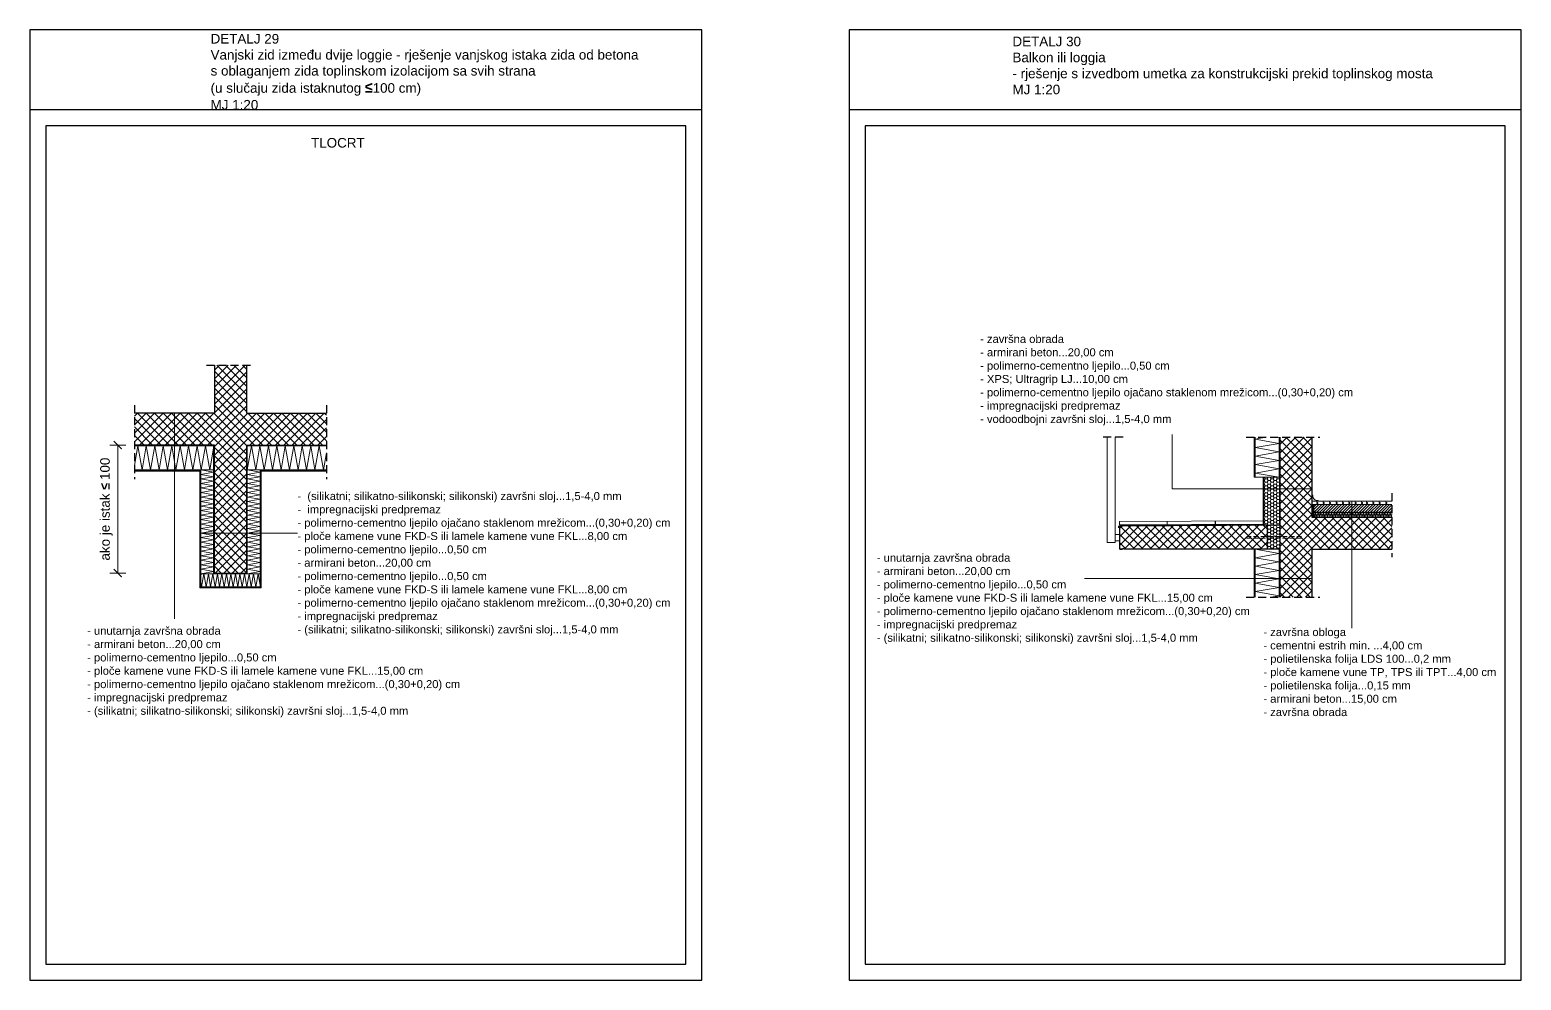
# Model space of a CAD drawing. Header units: inches. Extents: x 2845 to 78208, y 637 to 2211.
# Drawn here: x 7650.2 to 8116.2, y 637.2 to 934.2 of the extents above; entities that cross this region are included whole.
import ezdxf

# ---------------------------------------------------------------- set-up
doc = ezdxf.new("R2010")
doc.units = ezdxf.units.IN
doc.header["$MEASUREMENT"] = 0
doc.linetypes.add('DASHED', pattern=[0.75, 0.5, -0.25])
doc.layers.add('slojevi', color=150, linetype='Continuous')
doc.styles.add('100', font='arial.ttf', dxfattribs={"height": 17})
doc.styles.get("Standard").update_dxf_attribs({"font": 'arial.ttf'})
pattern_1 = [(45, (7642.513, 1085.049), (-1.325825, 1.325825), []), (135, (7642.513, 1085.049), (-1.325825, -1.325825), [])]

# ---------------------------------------------------------------- blocks, each defined once
blk = doc.blocks.new('_ArchTick')
at = {"color": 0, "linetype": 'ByBlock', "const_width": 0.15}
blk.add_lwpolyline([(-0.5, -0.5), (0.5, 0.5)], dxfattribs=at)

msp = doc.modelspace()

# ---------------------------------------------------------------- hatches: boundary and pattern name
at = {"lineweight": 0}
h = msp.add_hatch(dxfattribs=at)
h.set_pattern_fill('ANSI37', color=256, scale=15)
h.set_pattern_definition([(45, (7413.4512, 1108.7308), (-1.325825, 1.325825), []), (135, (7413.4512, 1108.7308), (-1.325825, -1.325825), [])])
h.paths.add_polyline_path([(7717.92, 814.4), (7717.92, 829.4), (7707.92, 829.4), (7707.92, 814.4), (7682.92, 814.4), (7682.92, 804.4), (7707.92, 804.4), (7707.92, 764.4), (7717.92, 764.4), (7717.92, 804.4), (7742.92, 804.4), (7742.92, 814.4)])
h = msp.add_hatch(dxfattribs=at)
h.set_pattern_fill('ANSI37', color=256, scale=15)
h.set_pattern_definition(pattern_1)
h.paths.add_polyline_path([(8050.87, 771.84), (8075.87, 771.84), (8075.87, 781.84), (8050.87, 781.84), (8050.87, 806.84), (8040.87, 806.84), (8040.87, 756.84), (8050.87, 756.84)])
at = {"lineweight": 15}
h = msp.add_hatch(dxfattribs=at)
h.set_pattern_fill('HONEY', color=30, scale=5)
h.set_pattern_definition([(0, (7642.51306, 1085.04895), (0.9375, 0.5412659), [0.625, -1.25]), (120, (7642.51306, 1085.04895), (-0.9375, 0.5412659), [0.625, -1.25]), (60, (7642.51306, 1085.04895), (2e-16, 1.08253175), [-1.25, 0.625])])
h.paths.add_polyline_path([(8040.72, 794.34), (8035.72, 794.34), (8035.72, 779.46), (8040.72, 779.49)])
h.paths.add_polyline_path([(8040.87, 779.34), (8036.87, 779.32), (8036.87, 775.83), (8040.87, 775.83)])
h.paths.add_polyline_path([(8040.87, 775.83), (8036.87, 775.83), (8036.87, 775.33), (8040.87, 775.33)])
h.paths.add_polyline_path([(8040.87, 775.33), (8036.87, 775.33), (8036.87, 771.84), (8040.87, 771.84)])
h = msp.add_hatch(color=256)
h.dxf.hatch_style = 1
h.paths.add_polyline_path([(8040.87, 794.34), (8040.72, 794.34), (8040.72, 791.84), (8040.87, 791.84)])
h = msp.add_hatch(color=256)
h.dxf.hatch_style = 1
h.paths.add_polyline_path([(8040.87, 789.34), (8040.72, 789.34), (8040.72, 786.84), (8040.87, 786.84)])
h.paths.add_polyline_path([(8040.87, 784.34), (8040.72, 784.34), (8040.72, 781.84), (8040.87, 781.84)])
at = {"lineweight": 0}
h = msp.add_hatch(dxfattribs=at)
h.set_pattern_fill('ANSI31', color=256, scale=5)
h.set_pattern_definition([(45, (7857.29344, 750.9602), (-0.4419417, 0.4419417), [])])
h.paths.add_polyline_path([(8075.87, 783.34), (8075.87, 785.84), (8051.47, 785.84), (8051.47, 783.34)])
h = msp.add_hatch(dxfattribs=at)
h.set_pattern_fill('ANSI31', color=256, scale=1.5, angle=45)
h.set_pattern_definition([(90, (7642.51306, 1085.04895), (-0.1875, 3e-17), [])])
h.paths.add_polyline_path([(7990.87, 779.39), (7990.87, 779.24), (8035.72, 779.46), (8035.72, 779.61)])
h = msp.add_hatch(dxfattribs=at)
h.set_pattern_fill('ANSI37', color=256, scale=15)
h.set_pattern_definition(pattern_1)
h.paths.add_polyline_path([(8036.87, 771.84), (8036.87, 779.32), (7990.87, 779.09), (7990.87, 771.84), (7991.62, 771.84, -1), (7992.12, 771.84)])
h = msp.add_hatch(color=256)
h.dxf.hatch_style = 1
h.paths.add_polyline_path([(7991.73, 779.24), (7991.73, 779.09), (7994.23, 779.11), (7994.23, 779.26)])
h = msp.add_hatch(color=256)
h.dxf.hatch_style = 1
h.paths.add_polyline_path([(8006.73, 779.32), (8006.73, 779.17), (8009.23, 779.18), (8009.23, 779.33)])
h.paths.add_polyline_path([(8001.73, 779.29), (8001.73, 779.14), (8004.23, 779.16), (8004.23, 779.31)])
h.paths.add_polyline_path([(7996.73, 779.27), (7996.73, 779.12), (7999.23, 779.13), (7999.23, 779.28)])
h = msp.add_hatch(color=256)
h.dxf.hatch_style = 1
h.paths.add_polyline_path([(8021.73, 779.39), (8021.73, 779.24), (8024.23, 779.26), (8024.23, 779.41)])
h.paths.add_polyline_path([(8019.23, 779.23), (8019.23, 779.38), (8016.73, 779.37), (8016.73, 779.22)])
h.paths.add_polyline_path([(8014.23, 779.21), (8014.23, 779.36), (8011.73, 779.34), (8011.73, 779.19)])
h = msp.add_hatch(color=256)
h.dxf.hatch_style = 1
h.paths.add_polyline_path([(8039.23, 779.33), (8039.23, 779.48), (8036.73, 779.47), (8036.73, 779.32)])
h.paths.add_polyline_path([(8034.23, 779.31), (8034.23, 779.46), (8031.73, 779.44), (8031.73, 779.29)])
h.paths.add_polyline_path([(8026.73, 779.42), (8026.73, 779.27), (8029.23, 779.28), (8029.23, 779.43)])

# ---------------------------------------------------------------- linework, layer by layer
for p, q in [((7650.24, 934.18), (7650.24, 637.18)), ((7860.24, 934.18), (7650.24, 934.18)), ((7860.24, 637.18), (7860.24, 934.18)), ((7906.23, 934.18), (7906.23, 637.18)), ((8116.23, 934.18), (7906.23, 934.18)), ((8116.23, 637.18), (8116.23, 934.18)), ((7860.24, 909.18), (7650.24, 909.18)), ((8116.23, 909.18), (7906.23, 909.18)), ((7655.24, 904.18), (7655.24, 642.18)), ((7855.24, 904.18), (7655.24, 904.18)), ((7855.24, 642.18), (7855.24, 904.18)), ((7911.23, 904.18), (7911.23, 642.18)), ((8111.23, 904.18), (7911.23, 904.18)), ((8111.23, 642.18), (8111.23, 904.18)), ((8040.87, 779.34), (8040.87, 794.34)), ((8040.72, 791.84), (8040.87, 791.84)), ((8040.72, 789.34), (8040.87, 789.34)), ((8040.72, 786.84), (8040.87, 786.84)), ((8040.72, 784.34), (8040.87, 784.34)), ((8051.47, 782.84), (8051.47, 785.84)), ((8051.47, 783.34), (8051.47, 781.84)), ((7991.73, 779.09), (7991.73, 779.24)), ((7994.23, 779.11), (7994.23, 779.26)), ((7996.73, 779.12), (7996.73, 779.27)), ((7999.23, 779.13), (7999.23, 779.28)), ((8001.73, 779.14), (8001.73, 779.29)), ((8004.23, 779.16), (8004.23, 779.31)), ((8006.73, 779.17), (8006.73, 779.32)), ((8009.23, 779.18), (8009.23, 779.33)), ((8011.73, 779.19), (8011.73, 779.34)), ((8014.23, 779.21), (8014.23, 779.36)), ((8016.73, 779.22), (8016.73, 779.37)), ((8019.23, 779.23), (8019.23, 779.38)), ((8021.73, 779.24), (8021.73, 779.39)), ((8024.23, 779.26), (8024.23, 779.41)), ((8026.73, 779.27), (8026.73, 779.42)), ((8029.23, 779.28), (8029.23, 779.43)), ((8031.73, 779.29), (8031.73, 779.44)), ((8034.23, 779.31), (8034.23, 779.46)), ((8036.73, 779.32), (8036.73, 779.47)), ((8039.23, 779.33), (8039.23, 779.48)), ((8040.72, 781.84), (8040.87, 781.84)), ((7991.62, 771.84), (7990.87, 771.84)), ((7707.92, 764.4), (7717.92, 764.4)), ((7655.24, 642.18), (7855.24, 642.18)), ((7911.23, 642.18), (8111.23, 642.18)), ((7650.24, 637.18), (7860.24, 637.18)), ((7906.23, 637.18), (8116.23, 637.18))]:
    msp.add_line(p, q)
at = {"linetype": 'DASHED', "ltscale": 5}
for p, q in [((7705.42, 829.4), (7720.42, 829.4)), ((7682.92, 816.9), (7682.92, 793.8)), ((7742.92, 816.9), (7742.92, 793.8)), ((7991.87, 806.84), (7984.37, 806.84)), ((8030.27, 806.84), (8053.37, 806.84)), ((8075.87, 789.34), (8075.87, 769.34)), ((8030.27, 756.84), (8053.37, 756.84))]:
    msp.add_line(p, q, dxfattribs=at)
at = {"lineweight": 30}
for p, q in [((7707.92, 829.4), (7707.92, 814.4)), ((7717.92, 829.4), (7717.92, 814.4)), ((7707.92, 814.4), (7682.92, 814.4)), ((7717.92, 814.4), (7742.92, 814.4)), ((8040.87, 806.84), (8040.87, 756.84)), ((8050.87, 806.84), (8050.87, 781.84)), ((7707.92, 804.4), (7682.92, 804.4)), ((7707.92, 764.4), (7707.92, 804.4)), ((7717.92, 804.4), (7742.92, 804.4)), ((7717.92, 804.4), (7717.92, 764.4)), ((8040.87, 779.34), (7990.87, 779.09)), ((7990.87, 771.84), (7990.87, 779.09)), ((8050.87, 781.84), (8075.87, 781.84)), ((7990.87, 771.84), (7991.62, 771.84)), ((8040.87, 771.84), (7992.12, 771.84)), ((8050.87, 771.84), (8075.87, 771.84)), ((8050.87, 771.84), (8050.87, 756.84))]:
    msp.add_line(p, q, dxfattribs=at)
at = {"lineweight": 0}
for p, q in [((7695.42, 814.4), (7695.42, 750.11)), ((7986.87, 773.97), (7986.87, 806.84)), ((7989.37, 773.97), (7989.37, 806.84)), ((8007.22, 790.7), (8007.22, 807.69)), ((8032.77, 794.34), (8032.77, 806.84)), ((8032.87, 794.34), (8032.87, 806.84)), ((7680.21, 804.4), (7675.21, 804.4)), ((7677.71, 804.4), (7677.71, 764.4)), ((7703.42, 796.4), (7682.92, 796.4)), ((7703.32, 796.3), (7682.92, 796.3)), ((7703.32, 759.8), (7703.32, 796.3)), ((7703.42, 759.9), (7703.42, 796.4)), ((7722.42, 796.4), (7742.92, 796.4)), ((7722.42, 796.4), (7722.42, 759.9)), ((7722.52, 796.3), (7742.92, 796.3)), ((7722.52, 796.3), (7722.52, 759.8)), ((8040.87, 794.34), (8032.77, 794.34)), ((8035.62, 794.34), (8035.62, 779.71)), ((8035.72, 794.34), (8035.72, 779.46)), ((8040.72, 794.34), (8040.72, 779.49)), ((8050.87, 790.7), (8007.22, 790.7)), ((8050.87, 786.84), (8066.39, 786.84)), ((8075.87, 785.84), (8050.87, 785.84)), ((8050.87, 785.84), (8075.87, 785.84)), ((8075.87, 783.34), (8051.47, 783.34)), ((8075.87, 785.84), (8051.87, 785.84)), ((8052.39, 786.84), (8052.39, 786.49)), ((8052.39, 786.49), (8052.69, 786.49)), ((8052.39, 786.14), (8052.39, 785.84)), ((8052.39, 786.14), (8052.69, 786.14)), ((8052.64, 786.14), (8052.64, 786.49)), ((8052.69, 786.14), (8052.69, 786.49)), ((8054.39, 786.84), (8054.39, 786.49)), ((8054.39, 786.49), (8054.69, 786.49)), ((8054.39, 786.14), (8054.69, 786.14)), ((8054.39, 786.14), (8054.39, 785.84)), ((8054.64, 786.14), (8054.64, 786.49)), ((8054.69, 786.14), (8054.69, 786.49)), ((8056.39, 786.84), (8056.39, 786.49)), ((8056.39, 786.49), (8056.69, 786.49)), ((8056.39, 786.14), (8056.69, 786.14)), ((8056.39, 786.14), (8056.39, 785.84)), ((8056.64, 786.14), (8056.64, 786.49)), ((8056.69, 786.14), (8056.69, 786.49)), ((8058.39, 786.84), (8058.39, 786.49)), ((8058.39, 786.49), (8058.69, 786.49)), ((8058.39, 786.14), (8058.39, 785.84)), ((8058.39, 786.14), (8058.69, 786.14)), ((8058.64, 786.14), (8058.64, 786.49)), ((8058.69, 786.14), (8058.69, 786.49)), ((8060.39, 786.84), (8060.39, 786.49)), ((8060.39, 786.49), (8060.69, 786.49)), ((8060.39, 786.14), (8060.69, 786.14)), ((8060.39, 786.14), (8060.39, 785.84)), ((8060.64, 786.14), (8060.64, 786.49)), ((8060.69, 786.14), (8060.69, 786.49)), ((8062.39, 786.84), (8062.39, 786.49)), ((8062.39, 786.49), (8062.69, 786.49)), ((8062.39, 786.14), (8062.39, 785.84)), ((8062.39, 786.14), (8062.69, 786.14)), ((8062.64, 786.14), (8062.64, 786.49)), ((8062.69, 786.14), (8062.69, 786.49)), ((8063.37, 786.84), (8063.37, 747.18)), ((8064.39, 786.84), (8064.39, 786.49)), ((8064.39, 786.49), (8064.69, 786.49)), ((8064.39, 786.14), (8064.39, 785.84)), ((8064.39, 786.14), (8064.69, 786.14)), ((8064.64, 786.14), (8064.64, 786.49)), ((8064.69, 786.14), (8064.69, 786.49)), ((8066.39, 786.84), (8066.39, 786.49)), ((8066.39, 786.84), (8075.87, 786.84)), ((8066.39, 786.49), (8066.69, 786.49)), ((8066.39, 786.14), (8066.69, 786.14)), ((8066.39, 786.14), (8066.39, 785.84)), ((8066.64, 786.14), (8066.64, 786.49)), ((8066.69, 786.14), (8066.69, 786.49)), ((8067.91, 786.84), (8067.91, 786.49)), ((8067.91, 786.49), (8068.21, 786.49)), ((8067.91, 786.14), (8067.91, 785.84)), ((8067.91, 786.14), (8068.21, 786.14)), ((8068.16, 786.14), (8068.16, 786.49)), ((8068.21, 786.14), (8068.21, 786.49)), ((8069.91, 786.84), (8069.91, 786.49)), ((8069.91, 786.49), (8070.21, 786.49)), ((8069.91, 786.14), (8070.21, 786.14)), ((8069.91, 786.14), (8069.91, 785.84)), ((8070.16, 786.14), (8070.16, 786.49)), ((8070.21, 786.14), (8070.21, 786.49)), ((8071.91, 786.84), (8071.91, 786.49)), ((8071.91, 786.49), (8072.21, 786.49)), ((8071.91, 786.14), (8072.21, 786.14)), ((8071.91, 786.14), (8071.91, 785.84)), ((8072.16, 786.14), (8072.16, 786.49)), ((8072.21, 786.14), (8072.21, 786.49)), ((8073.91, 786.84), (8073.91, 786.49)), ((8073.91, 786.49), (8074.21, 786.49)), ((8073.91, 786.14), (8073.91, 785.84)), ((8073.91, 786.14), (8074.21, 786.14)), ((8074.16, 786.14), (8074.16, 786.49)), ((8074.21, 786.14), (8074.21, 786.49)), ((7990.37, 779.09), (7990.37, 778.59)), ((7990.87, 779.09), (7990.37, 779.09)), ((7990.37, 778.59), (7990.42, 778.67)), ((8035.62, 780.71), (7990.72, 780.49)), ((7990.72, 779.49), (7990.72, 780.49)), ((8035.72, 779.71), (7990.72, 779.49)), ((8035.72, 779.61), (7990.87, 779.39)), ((8040.72, 779.49), (7990.87, 779.24)), ((7990.87, 779.49), (7990.87, 779.39)), ((7990.87, 779.39), (7990.87, 779.24)), ((7990.87, 779.09), (7990.87, 779.24)), ((8005.57, 780.56), (8005.57, 779.56)), ((8005.67, 780.56), (8005.67, 779.56)), ((8020.57, 780.64), (8020.57, 779.64)), ((8020.67, 780.64), (8020.67, 779.64)), ((8036.87, 771.84), (8036.87, 779.32)), ((7703.32, 776.9), (7733.86, 776.9)), ((7986.87, 773.97), (7989.37, 773.97)), ((7990.87, 776.47), (7989.37, 776.47)), ((7990.87, 774.47), (7989.37, 774.47)), ((8032.77, 771.84), (8032.77, 756.84)), ((8032.87, 771.84), (8032.87, 756.84)), ((7680.21, 764.4), (7675.21, 764.4)), ((7722.52, 759.8), (7703.32, 759.8)), ((7722.42, 759.9), (7703.42, 759.9)), ((8050.87, 762.69), (7979.76, 762.69))]:
    msp.add_line(p, q, dxfattribs=at)
at = {"color": 94, "lineweight": 15}
for p, q in [((8033.12, 794.34), (8033.12, 806.84)), ((8033.12, 806.24), (8036.51, 806.84)), ((8040.62, 804.92), (8033.12, 806.24)), ((8040.62, 806.84), (8040.62, 794.34)), ((7707.67, 804.15), (7682.92, 804.15)), ((7682.92, 798.06), (7683.99, 804.15)), ((7683.99, 804.15), (7685.32, 796.65)), ((7685.32, 796.65), (7686.64, 804.15)), ((7686.64, 804.15), (7687.96, 796.65)), ((7687.96, 796.65), (7689.28, 804.15)), ((7689.28, 804.15), (7690.61, 796.65)), ((7690.61, 796.65), (7691.93, 804.15)), ((7691.93, 804.15), (7693.25, 796.65)), ((7693.25, 796.65), (7694.57, 804.15)), ((7694.57, 804.15), (7695.9, 796.65)), ((7695.9, 796.65), (7697.22, 804.15)), ((7697.22, 804.15), (7698.54, 796.65)), ((7698.54, 796.65), (7699.86, 804.15)), ((7699.86, 804.15), (7701.19, 796.65)), ((7701.19, 796.65), (7702.51, 804.15)), ((7702.51, 804.15), (7703.83, 796.65)), ((7703.83, 796.65), (7705.15, 804.15)), ((7705.15, 804.15), (7706.48, 796.65)), ((7706.48, 796.65), (7707.67, 803.43)), ((7707.67, 764.15), (7707.67, 804.15)), ((7718.17, 804.15), (7742.92, 804.15)), ((7718.17, 804.15), (7718.17, 764.15)), ((7718.17, 796.65), (7719.49, 804.15)), ((7719.49, 804.15), (7720.82, 796.65)), ((7720.82, 796.65), (7722.14, 804.15)), ((7722.14, 804.15), (7723.46, 796.65)), ((7723.46, 796.65), (7724.78, 804.15)), ((7724.78, 804.15), (7726.11, 796.65)), ((7726.11, 796.65), (7727.43, 804.15)), ((7727.43, 804.15), (7728.75, 796.65)), ((7728.75, 796.65), (7730.07, 804.15)), ((7730.07, 804.15), (7731.4, 796.65)), ((7731.4, 796.65), (7732.72, 804.15)), ((7732.72, 804.15), (7734.04, 796.65)), ((7734.04, 796.65), (7735.36, 804.15)), ((7735.36, 804.15), (7736.69, 796.65)), ((7736.69, 796.65), (7738.01, 804.15)), ((7738.01, 804.15), (7739.33, 796.65)), ((7739.33, 796.65), (7740.65, 804.15)), ((7740.65, 804.15), (7741.98, 796.65)), ((7741.98, 796.65), (7742.92, 802.01)), ((8033.12, 803.6), (8040.62, 804.92)), ((8040.62, 802.28), (8033.12, 803.6)), ((8033.12, 800.95), (8040.62, 802.28)), ((8040.62, 799.63), (8033.12, 800.95)), ((8033.12, 798.31), (8040.62, 799.63)), ((8040.62, 796.99), (8033.12, 798.31)), ((8033.12, 795.66), (8040.62, 796.99)), ((7707.67, 796.65), (7682.92, 796.65)), ((7703.67, 760.15), (7703.67, 796.65)), ((7703.67, 796.65), (7707.67, 795.94)), ((7707.67, 795.94), (7703.67, 795.23)), ((7703.67, 795.23), (7707.67, 794.53)), ((7707.67, 794.53), (7703.67, 793.82)), ((7703.67, 793.82), (7707.67, 793.12)), ((7707.67, 793.12), (7703.67, 792.41)), ((7703.67, 792.41), (7707.67, 791.71)), ((7718.17, 796.65), (7742.92, 796.65)), ((7718.17, 796.65), (7722.17, 795.94)), ((7722.17, 795.94), (7718.17, 795.23)), ((7718.17, 795.23), (7722.17, 794.53)), ((7722.17, 794.53), (7718.17, 793.82)), ((7718.17, 793.82), (7722.17, 793.12)), ((7722.17, 793.12), (7718.17, 792.41)), ((7718.17, 792.41), (7722.17, 791.71)), ((7722.17, 796.65), (7722.17, 760.15)), ((8040.62, 794.34), (8033.12, 795.66)), ((7707.67, 791.71), (7703.67, 791)), ((7703.67, 791), (7707.67, 790.3)), ((7707.67, 790.3), (7703.67, 789.59)), ((7703.67, 789.59), (7707.67, 788.89)), ((7707.67, 788.89), (7703.67, 788.18)), ((7703.67, 788.18), (7707.67, 787.48)), ((7722.17, 791.71), (7718.17, 791)), ((7718.17, 791), (7722.17, 790.3)), ((7722.17, 790.3), (7718.17, 789.59)), ((7718.17, 789.59), (7722.17, 788.89)), ((7722.17, 788.89), (7718.17, 788.18)), ((7718.17, 788.18), (7722.17, 787.48)), ((7707.67, 787.48), (7703.67, 786.77)), ((7703.67, 786.77), (7707.67, 786.07)), ((7707.67, 786.07), (7703.67, 785.36)), ((7703.67, 785.36), (7707.67, 784.65)), ((7707.67, 784.65), (7703.67, 783.95)), ((7703.67, 783.95), (7707.67, 783.24)), ((7707.67, 783.24), (7703.67, 782.54)), ((7722.17, 787.48), (7718.17, 786.77)), ((7718.17, 786.77), (7722.17, 786.07)), ((7722.17, 786.07), (7718.17, 785.36)), ((7718.17, 785.36), (7722.17, 784.65)), ((7722.17, 784.65), (7718.17, 783.95)), ((7718.17, 783.95), (7722.17, 783.24)), ((7722.17, 783.24), (7718.17, 782.54)), ((8050.98, 785.69), (8051.37, 785.77)), ((8051.37, 785.61), (8050.98, 785.69)), ((8050.98, 785.53), (8051.37, 785.6)), ((8051.37, 785.44), (8050.98, 785.52)), ((8050.98, 785.36), (8051.37, 785.44)), ((8051.37, 785.28), (8050.98, 785.35)), ((8050.98, 785.19), (8051.37, 785.27)), ((8051.37, 785.11), (8050.98, 785.19)), ((8050.98, 785.03), (8051.37, 785.1)), ((8050.98, 785.03), (8051.37, 785.1)), ((8050.98, 785.03), (8051.37, 785.1)), ((8051.37, 784.94), (8050.98, 785.02)), ((8050.98, 784.86), (8051.37, 784.94)), ((8051.37, 784.78), (8050.98, 784.85)), ((8050.98, 784.69), (8051.37, 784.77)), ((8051.37, 784.61), (8050.98, 784.69)), ((8050.98, 784.53), (8051.37, 784.6)), ((8051.37, 784.44), (8050.98, 784.52)), ((8050.98, 784.36), (8051.37, 784.44)), ((8051.37, 784.28), (8050.98, 784.35)), ((8050.98, 784.19), (8051.37, 784.27)), ((8051.37, 784.11), (8050.98, 784.19)), ((8050.98, 784.03), (8051.37, 784.1)), ((8051.37, 783.94), (8050.98, 784.02)), ((8050.98, 783.86), (8051.37, 783.94)), ((8051.37, 783.78), (8050.98, 783.85)), ((8050.98, 783.69), (8051.37, 783.77)), ((8051.37, 783.61), (8050.98, 783.69)), ((8050.98, 783.53), (8051.37, 783.6)), ((8051.37, 783.44), (8050.98, 783.52)), ((8050.98, 783.36), (8051.37, 783.44)), ((8050.98, 783.36), (8051.37, 783.44)), ((8051.37, 783.28), (8050.98, 783.35)), ((8050.98, 783.19), (8051.37, 783.27)), ((8051.37, 783.11), (8050.98, 783.19)), ((8050.98, 783.03), (8051.37, 783.1)), ((8051.37, 782.94), (8050.98, 783.02)), ((8050.98, 782.86), (8051.37, 782.94)), ((8051.37, 785.78), (8051.05, 785.84)), ((8051.48, 783.03), (8051.71, 782.16)), ((8051.96, 783.03), (8051.73, 782.16)), ((8052.21, 782.16), (8051.98, 783.03)), ((8052.46, 783.03), (8052.23, 782.16)), ((8052.71, 782.16), (8052.48, 783.03)), ((8052.96, 783.03), (8052.73, 782.16)), ((8053.21, 782.16), (8052.98, 783.03)), ((8053.46, 783.03), (8053.23, 782.16)), ((8053.71, 782.16), (8053.48, 783.03)), ((8053.96, 783.03), (8053.73, 782.16)), ((8054.21, 782.16), (8053.98, 783.03)), ((8054.46, 783.03), (8054.23, 782.16)), ((8054.71, 782.16), (8054.48, 783.03)), ((8054.96, 783.03), (8054.73, 782.16)), ((8055.21, 782.16), (8054.98, 783.03)), ((8055.46, 783.03), (8055.23, 782.16)), ((8055.71, 782.16), (8055.48, 783.03)), ((8055.96, 783.03), (8055.73, 782.16)), ((8056.21, 782.16), (8055.98, 783.03)), ((8056.46, 783.03), (8056.23, 782.16)), ((8056.71, 782.16), (8056.48, 783.03)), ((8056.96, 783.03), (8056.73, 782.16)), ((8057.21, 782.16), (8056.98, 783.03)), ((8057.46, 783.03), (8057.23, 782.16)), ((8057.71, 782.16), (8057.48, 783.03)), ((8057.96, 783.03), (8057.73, 782.16)), ((8058.21, 782.16), (8057.98, 783.03)), ((8058.46, 783.03), (8058.23, 782.16)), ((8058.71, 782.16), (8058.48, 783.03)), ((8058.96, 783.03), (8058.73, 782.16)), ((8059.21, 782.16), (8058.98, 783.03)), ((8059.46, 783.03), (8059.23, 782.16)), ((8059.71, 782.16), (8059.48, 783.03)), ((8059.96, 783.03), (8059.73, 782.16)), ((8060.21, 782.16), (8059.98, 783.03)), ((8060.46, 783.03), (8060.23, 782.16)), ((8060.71, 782.16), (8060.48, 783.03)), ((8060.96, 783.03), (8060.73, 782.16)), ((8061.21, 782.16), (8060.98, 783.03)), ((8061.46, 783.03), (8061.23, 782.16)), ((8061.71, 782.16), (8061.48, 783.03)), ((8061.96, 783.03), (8061.73, 782.16)), ((8062.21, 782.16), (8061.98, 783.03)), ((8062.46, 783.03), (8062.23, 782.16)), ((8062.71, 782.16), (8062.48, 783.03)), ((8062.96, 783.03), (8062.73, 782.16)), ((8063.21, 782.16), (8062.98, 783.03)), ((8063.46, 783.03), (8063.23, 782.16)), ((8063.71, 782.16), (8063.48, 783.03)), ((8063.96, 783.03), (8063.73, 782.16)), ((8064.21, 782.16), (8063.98, 783.03)), ((8064.46, 783.03), (8064.23, 782.16)), ((8064.71, 782.16), (8064.48, 783.03)), ((8064.96, 783.03), (8064.73, 782.16)), ((8065.21, 782.16), (8064.98, 783.03)), ((8065.46, 783.03), (8065.23, 782.16)), ((8065.71, 782.16), (8065.48, 783.03)), ((8065.96, 783.03), (8065.73, 782.16)), ((8066.21, 782.16), (8065.98, 783.03)), ((8066.46, 783.03), (8066.23, 782.16)), ((8066.71, 782.16), (8066.48, 783.03)), ((8066.96, 783.03), (8066.73, 782.16)), ((8067.21, 782.16), (8066.98, 783.03)), ((8067.46, 783.03), (8067.23, 782.16)), ((8067.71, 782.16), (8067.48, 783.03)), ((8067.96, 783.03), (8067.73, 782.16)), ((8068.21, 782.16), (8067.98, 783.03)), ((8068.46, 783.03), (8068.23, 782.16)), ((8068.71, 782.16), (8068.48, 783.03)), ((8068.96, 783.03), (8068.73, 782.16)), ((8069.21, 782.16), (8068.98, 783.03)), ((8069.46, 783.03), (8069.23, 782.16)), ((8069.71, 782.16), (8069.48, 783.03)), ((8069.96, 783.03), (8069.73, 782.16)), ((8070.21, 782.16), (8069.98, 783.03)), ((8070.46, 783.03), (8070.23, 782.16)), ((8070.71, 782.16), (8070.48, 783.03)), ((8070.96, 783.03), (8070.73, 782.16)), ((8071.21, 782.16), (8070.98, 783.03)), ((8071.46, 783.03), (8071.23, 782.16)), ((8071.71, 782.16), (8071.48, 783.03)), ((8071.96, 783.03), (8071.73, 782.16)), ((8072.21, 782.16), (8071.98, 783.03)), ((8072.46, 783.03), (8072.23, 782.16)), ((8072.71, 782.16), (8072.48, 783.03)), ((8072.96, 783.03), (8072.73, 782.16)), ((8073.21, 782.16), (8072.98, 783.03)), ((8073.46, 783.03), (8073.23, 782.16)), ((8073.71, 782.16), (8073.48, 783.03)), ((8073.96, 783.03), (8073.73, 782.16)), ((8074.21, 782.16), (8073.98, 783.03)), ((8074.46, 783.03), (8074.23, 782.16)), ((8074.71, 782.16), (8074.48, 783.03)), ((8074.96, 783.03), (8074.73, 782.16)), ((8075.21, 782.16), (8074.98, 783.03)), ((8075.46, 783.03), (8075.23, 782.16)), ((8075.71, 782.16), (8075.48, 783.03)), ((7703.67, 782.54), (7707.67, 781.83)), ((7707.67, 781.83), (7703.67, 781.13)), ((7703.67, 781.13), (7707.67, 780.42)), ((7707.67, 780.42), (7703.67, 779.72)), ((7703.67, 779.72), (7707.67, 779.01)), ((7707.67, 779.01), (7703.67, 778.31)), ((7703.67, 778.31), (7707.67, 777.6)), ((7718.17, 782.54), (7722.17, 781.83)), ((7722.17, 781.83), (7718.17, 781.13)), ((7718.17, 781.13), (7722.17, 780.42)), ((7722.17, 780.42), (7718.17, 779.72)), ((7718.17, 779.72), (7722.17, 779.01)), ((7722.17, 779.01), (7718.17, 778.31)), ((7718.17, 778.31), (7722.17, 777.6)), ((8051.37, 782.78), (8050.98, 782.85)), ((8050.98, 782.69), (8051.37, 782.77)), ((8051.37, 782.61), (8050.98, 782.69)), ((8050.98, 782.53), (8051.37, 782.6)), ((8051.37, 782.44), (8050.98, 782.52)), ((8050.98, 782.36), (8051.37, 782.44)), ((8051.37, 782.28), (8050.98, 782.35)), ((8050.98, 782.19), (8051.37, 782.27)), ((8051.37, 782.11), (8050.98, 782.19)), ((8050.98, 782.03), (8051.37, 782.1)), ((8051.37, 781.94), (8050.98, 782.02)), ((8050.98, 781.86), (8051.37, 781.94)), ((8075.87, 782.68), (8075.73, 782.16)), ((7707.67, 777.6), (7703.67, 776.9)), ((7703.67, 776.9), (7707.67, 776.19)), ((7707.67, 776.19), (7703.67, 775.49)), ((7703.67, 775.49), (7707.67, 774.78)), ((7707.67, 774.78), (7703.67, 774.08)), ((7703.67, 774.08), (7707.67, 773.37)), ((7722.17, 777.6), (7718.17, 776.9)), ((7718.17, 776.9), (7722.17, 776.19)), ((7722.17, 776.19), (7718.17, 775.49)), ((7718.17, 775.49), (7722.17, 774.78)), ((7722.17, 774.78), (7718.17, 774.08)), ((7718.17, 774.08), (7722.17, 773.37)), ((7707.67, 773.37), (7703.67, 772.66)), ((7703.67, 772.66), (7707.67, 771.96)), ((7707.67, 771.96), (7703.67, 771.25)), ((7703.67, 771.25), (7707.67, 770.55)), ((7707.67, 770.55), (7703.67, 769.84)), ((7703.67, 769.84), (7707.67, 769.14)), ((7707.67, 769.14), (7703.67, 768.43)), ((7722.17, 773.37), (7718.17, 772.66)), ((7718.17, 772.66), (7722.17, 771.96)), ((7722.17, 771.96), (7718.17, 771.25)), ((7718.17, 771.25), (7722.17, 770.55)), ((7722.17, 770.55), (7718.17, 769.84)), ((7718.17, 769.84), (7722.17, 769.14)), ((7722.17, 769.14), (7718.17, 768.43)), ((8033.12, 771.84), (8033.12, 756.84)), ((8033.12, 771.84), (8040.62, 770.52)), ((8040.62, 770.52), (8033.12, 769.2)), ((8033.12, 769.2), (8040.62, 767.87)), ((8040.62, 771.84), (8040.62, 756.84)), ((7703.67, 768.43), (7707.67, 767.73)), ((7707.67, 767.73), (7703.67, 767.02)), ((7703.67, 767.02), (7707.67, 766.32)), ((7707.67, 766.32), (7703.67, 765.61)), ((7703.67, 765.61), (7707.67, 764.91)), ((7707.67, 764.91), (7703.67, 764.2)), ((7718.17, 768.43), (7722.17, 767.73)), ((7722.17, 767.73), (7718.17, 767.02)), ((7718.17, 767.02), (7722.17, 766.32)), ((7722.17, 766.32), (7718.17, 765.61)), ((7718.17, 765.61), (7722.17, 764.91)), ((7722.17, 764.91), (7718.17, 764.2)), ((8040.62, 767.87), (8033.12, 766.55)), ((8033.12, 766.55), (8040.62, 765.23)), ((8040.62, 765.23), (8033.12, 763.91)), ((7703.67, 764.15), (7722.17, 764.15)), ((7703.92, 760.15), (7703.67, 761.56)), ((7722.17, 760.15), (7703.67, 760.15)), ((7703.92, 760.15), (7704.63, 764.15)), ((7704.63, 764.15), (7705.33, 760.15)), ((7705.33, 760.15), (7706.04, 764.15)), ((7706.04, 764.15), (7706.74, 760.15)), ((7706.74, 760.15), (7707.45, 764.15)), ((7707.45, 764.15), (7708.15, 760.15)), ((7708.15, 760.15), (7708.86, 764.15)), ((7708.86, 764.15), (7709.56, 760.15)), ((7709.56, 760.15), (7710.27, 764.15)), ((7710.27, 764.15), (7710.97, 760.15)), ((7710.97, 760.15), (7711.68, 764.15)), ((7711.68, 764.15), (7712.38, 760.15)), ((7712.38, 760.15), (7713.09, 764.15)), ((7713.09, 764.15), (7713.8, 760.15)), ((7713.8, 760.15), (7714.5, 764.15)), ((7714.5, 764.15), (7715.21, 760.15)), ((7715.21, 760.15), (7715.91, 764.15)), ((7715.91, 764.15), (7716.62, 760.15)), ((7716.62, 760.15), (7717.32, 764.15)), ((7717.32, 764.15), (7718.03, 760.15)), ((7718.03, 760.15), (7718.73, 764.15)), ((7718.73, 764.15), (7719.44, 760.15)), ((7719.44, 760.15), (7720.14, 764.15)), ((7720.14, 764.15), (7720.85, 760.15)), ((7720.85, 760.15), (7721.55, 764.15)), ((7721.55, 764.15), (7722.17, 760.64)), ((8033.12, 763.91), (8040.62, 762.58)), ((8040.62, 762.58), (8033.12, 761.26)), ((8033.12, 761.26), (8040.62, 759.94)), ((8040.62, 759.94), (8033.12, 758.62)), ((8033.12, 758.62), (8040.62, 757.29)), ((8040.62, 757.29), (8038.05, 756.84))]:
    msp.add_line(p, q, dxfattribs=at)
at = {"linetype": 'DASHED', "lineweight": 0, "ltscale": 3}
for p, q in [((8047.62, 775.83), (8030.12, 775.83)), ((8047.62, 775.33), (8030.12, 775.33))]:
    msp.add_line(p, q, dxfattribs=at)
at = {"color": 94}
msp.add_line((7703.67, 764.2), (7703.99, 764.15), dxfattribs=at)
at = {"lineweight": 0}
msp.add_lwpolyline([(8050.87, 788.84, -0.414214), (8051.12, 788.59, 0.414214), (8052.62, 787.09, -0.414214), (8052.87, 786.84), (8050.87, 786.84)], format="xyb", close=True, dxfattribs=at)
at = {"linetype": 'DASHED', "lineweight": 30, "ltscale": 5}
msp.add_lwpolyline([(8075.87, 783.34), (8051.47, 783.34), (8051.47, 785.84)], dxfattribs=at)
at = {"color": 94, "lineweight": 15}
for centre, radius, start, end in [((8050.95, 785.77), 0.0833, 126.8699, 284.9809), ((8050.95, 785.61), 0.0833, 75.0191, 284.9809), ((8050.95, 785.44), 0.0833, 75.0191, 284.9809), ((8050.95, 785.27), 0.0833, 75.0191, 284.9809), ((8050.95, 785.11), 0.0833, 75.0191, 284.9809), ((8050.95, 784.94), 0.0833, 75.0191, 284.9809), ((8050.95, 784.77), 0.0833, 75.0191, 284.9809), ((8050.95, 784.61), 0.0833, 75.0191, 284.9809), ((8050.95, 784.44), 0.0833, 75.0191, 284.9809), ((8050.95, 784.27), 0.0833, 75.0191, 284.9809), ((8050.95, 784.11), 0.0833, 75.0191, 284.9809), ((8050.95, 783.94), 0.0833, 75.0191, 284.9809), ((8050.95, 783.77), 0.0833, 75.0191, 284.9809), ((8050.95, 783.61), 0.0833, 75.0191, 284.9809), ((8050.95, 783.44), 0.0833, 75.0191, 284.9809), ((8050.95, 783.27), 0.0833, 75.0191, 284.9809), ((8050.95, 783.11), 0.0833, 75.0191, 284.9809), ((8050.95, 782.94), 0.0833, 75.0191, 284.9809), ((8051.39, 785.86), 0.0833, 255.0191, 348.463), ((8051.39, 785.69), 0.0833, 255.0191, 104.9809), ((8051.39, 785.52), 0.0833, 255.0191, 104.9809), ((8051.39, 785.36), 0.0833, 255.0191, 104.9809), ((8051.39, 785.19), 0.0833, 255.0191, 104.9809), ((8051.39, 785.02), 0.0833, 255.0191, 104.9809), ((8051.39, 784.86), 0.0833, 255.0191, 104.9809), ((8051.39, 784.69), 0.0833, 255.0191, 104.9809), ((8051.39, 784.52), 0.0833, 255.0191, 104.9809), ((8051.39, 784.36), 0.0833, 255.0191, 104.9809), ((8051.39, 784.19), 0.0833, 255.0191, 104.9809), ((8051.39, 784.02), 0.0833, 255.0191, 104.9809), ((8051.39, 783.86), 0.0833, 255.0191, 104.9809), ((8051.39, 783.69), 0.0833, 255.0191, 104.9809), ((8051.39, 783.52), 0.0833, 255.0191, 104.9809), ((8051.39, 783.36), 0.0833, 255.0191, 104.9809), ((8051.39, 783.19), 0.0833, 255.0191, 104.9809), ((8051.39, 783.02), 0.0833, 255.0191, 104.9809), ((8051.39, 782.86), 0.0833, 255.0191, 104.9809), ((8051.72, 783.09), 0.25, 345.0191, 194.9809), ((8052.22, 783.09), 0.25, 345.0191, 194.9809), ((8052.72, 783.09), 0.25, 345.0191, 194.9809), ((8053.22, 783.09), 0.25, 345.0191, 194.9809), ((8053.72, 783.09), 0.25, 345.0191, 194.9809), ((8054.22, 783.09), 0.25, 345.0191, 194.9809), ((8054.72, 783.09), 0.25, 345.0191, 194.9809), ((8055.22, 783.09), 0.25, 345.0191, 194.9809), ((8055.72, 783.09), 0.25, 345.0191, 194.9809), ((8056.22, 783.09), 0.25, 345.0191, 194.9809), ((8056.72, 783.09), 0.25, 345.0191, 194.9809), ((8057.22, 783.09), 0.25, 345.0191, 194.9809), ((8057.72, 783.09), 0.25, 345.0191, 194.9809), ((8058.22, 783.09), 0.25, 345.0191, 194.9809), ((8058.72, 783.09), 0.25, 345.0191, 194.9809), ((8059.22, 783.09), 0.25, 345.0191, 194.9809), ((8059.72, 783.09), 0.25, 345.0191, 194.9809), ((8060.22, 783.09), 0.25, 345.0191, 194.9809), ((8060.72, 783.09), 0.25, 345.0191, 194.9809), ((8061.22, 783.09), 0.25, 345.0191, 194.9809), ((8061.72, 783.09), 0.25, 345.0191, 194.9809), ((8062.22, 783.09), 0.25, 345.0191, 194.9809), ((8062.72, 783.09), 0.25, 345.0191, 194.9809), ((8063.22, 783.09), 0.25, 345.0191, 194.9809), ((8063.72, 783.09), 0.25, 345.0191, 194.9809), ((8064.22, 783.09), 0.25, 345.0191, 194.9809), ((8064.72, 783.09), 0.25, 345.0191, 194.9809), ((8065.22, 783.09), 0.25, 345.0191, 194.9809), ((8065.72, 783.09), 0.25, 345.0191, 194.9809), ((8066.22, 783.09), 0.25, 345.0191, 194.9809), ((8066.72, 783.09), 0.25, 345.0191, 194.9809), ((8067.22, 783.09), 0.25, 345.0191, 194.9809), ((8067.72, 783.09), 0.25, 345.0191, 194.9809), ((8068.22, 783.09), 0.25, 345.0191, 194.9809), ((8068.72, 783.09), 0.25, 345.0191, 194.9809), ((8069.22, 783.09), 0.25, 345.0191, 194.9809), ((8069.72, 783.09), 0.25, 345.0191, 194.9809), ((8070.22, 783.09), 0.25, 345.0191, 194.9809), ((8070.72, 783.09), 0.25, 345.0191, 194.9809), ((8071.22, 783.09), 0.25, 345.0191, 194.9809), ((8071.72, 783.09), 0.25, 345.0191, 194.9809), ((8072.22, 783.09), 0.25, 345.0191, 194.9809), ((8072.72, 783.09), 0.25, 345.0191, 194.9809), ((8073.22, 783.09), 0.25, 345.0191, 194.9809), ((8073.72, 783.09), 0.25, 345.0191, 194.9809), ((8074.22, 783.09), 0.25, 345.0191, 194.9809), ((8074.72, 783.09), 0.25, 345.0191, 194.9809), ((8075.22, 783.09), 0.25, 345.0191, 194.9809), ((8075.72, 783.09), 0.25, 53.1301, 194.9809), ((8050.95, 782.77), 0.0833, 75.0191, 284.9809), ((8050.95, 782.61), 0.0833, 75.0191, 284.9809), ((8050.95, 782.44), 0.0833, 75.0191, 284.9809), ((8050.95, 782.27), 0.0833, 75.0191, 284.9809), ((8050.95, 782.11), 0.0833, 75.0191, 284.9809), ((8050.95, 781.94), 0.0833, 75.0191, 284.9809), ((8051.39, 782.69), 0.0833, 255.0191, 104.9809), ((8051.39, 782.52), 0.0833, 255.0191, 104.9809), ((8051.39, 782.36), 0.0833, 255.0191, 104.9809), ((8051.39, 782.19), 0.0833, 255.0191, 104.9809), ((8051.39, 782.02), 0.0833, 255.0191, 104.9809), ((8051.39, 781.86), 0.0833, 348.463, 104.9809), ((8051.47, 782.09), 0.25, 270, 14.9809), ((8051.97, 782.09), 0.25, 165.0191, 14.9809), ((8052.47, 782.09), 0.25, 165.0191, 14.9809), ((8052.97, 782.09), 0.25, 165.0191, 14.9809), ((8053.47, 782.09), 0.25, 165.0191, 14.9809), ((8053.97, 782.09), 0.25, 165.0191, 14.9809), ((8054.47, 782.09), 0.25, 165.0191, 14.9809), ((8054.97, 782.09), 0.25, 165.0191, 14.9809), ((8055.47, 782.09), 0.25, 165.0191, 14.9809), ((8055.97, 782.09), 0.25, 165.0191, 14.9809), ((8056.47, 782.09), 0.25, 165.0191, 14.9809), ((8056.97, 782.09), 0.25, 165.0191, 14.9809), ((8057.47, 782.09), 0.25, 165.0191, 14.9809), ((8057.97, 782.09), 0.25, 165.0191, 14.9809), ((8058.47, 782.09), 0.25, 165.0191, 14.9809), ((8058.97, 782.09), 0.25, 165.0191, 14.9809), ((8059.47, 782.09), 0.25, 165.0191, 14.9809), ((8059.97, 782.09), 0.25, 165.0191, 14.9809), ((8060.47, 782.09), 0.25, 165.0191, 14.9809), ((8060.97, 782.09), 0.25, 165.0191, 14.9809), ((8061.47, 782.09), 0.25, 165.0191, 14.9809), ((8061.97, 782.09), 0.25, 165.0191, 14.9809), ((8062.47, 782.09), 0.25, 165.0191, 14.9809), ((8062.97, 782.09), 0.25, 165.0191, 14.9809), ((8063.47, 782.09), 0.25, 165.0191, 14.9809), ((8063.97, 782.09), 0.25, 165.0191, 14.9809), ((8064.47, 782.09), 0.25, 165.0191, 14.9809), ((8064.97, 782.09), 0.25, 165.0191, 14.9809), ((8065.47, 782.09), 0.25, 165.0191, 14.9809), ((8065.97, 782.09), 0.25, 165.0191, 14.9809), ((8066.47, 782.09), 0.25, 165.0191, 14.9809), ((8066.97, 782.09), 0.25, 165.0191, 14.9809), ((8067.47, 782.09), 0.25, 165.0191, 14.9809), ((8067.97, 782.09), 0.25, 165.0191, 14.9809), ((8068.47, 782.09), 0.25, 165.0191, 14.9809), ((8068.97, 782.09), 0.25, 165.0191, 14.9809), ((8069.47, 782.09), 0.25, 165.0191, 14.9809), ((8069.97, 782.09), 0.25, 165.0191, 14.9809), ((8070.47, 782.09), 0.25, 165.0191, 14.9809), ((8070.97, 782.09), 0.25, 165.0191, 14.9809), ((8071.47, 782.09), 0.25, 165.0191, 14.9809), ((8071.97, 782.09), 0.25, 165.0191, 14.9809), ((8072.47, 782.09), 0.25, 165.0191, 14.9809), ((8072.97, 782.09), 0.25, 165.0191, 14.9809), ((8073.47, 782.09), 0.25, 165.0191, 14.9809), ((8073.97, 782.09), 0.25, 165.0191, 14.9809), ((8074.47, 782.09), 0.25, 165.0191, 14.9809), ((8074.97, 782.09), 0.25, 165.0191, 14.9809), ((8075.47, 782.09), 0.25, 165.0191, 14.9809), ((8075.97, 782.09), 0.25, 165.0191, 246.4218)]:
    msp.add_arc(centre, radius, start, end, dxfattribs=at)
at = {"lineweight": 30}
msp.add_arc((7991.87, 771.84), 0.25, 0, 180, dxfattribs=at)
for p in [(8051.47, 782.84), (8051.47, 782.34)]:
    msp.add_point(p)

# ---------------------------------------------------------------- block references
at = {"lineweight": 0, "xscale": 2.5, "yscale": 2.5, "zscale": 2.5}
for p, rotation in [((7677.71, 804.4), 90), ((7677.71, 764.4), 270)]:
    msp.add_blockref('_ArchTick', p, dxfattribs=dict(at, rotation=rotation))

# ---------------------------------------------------------------- texts
at = {"char_height": 3, "attachment_point": 1}
for s, width, insert in [('{\\fArial|b0|i0|c238|p34;DETALJ 29\\PVanjski zid između dvije loggie - rješenje vanjskog istaka zida od betona s oblaganjem zida toplinskom izolacijom sa svih strana \\P(u slučaju zida istaknutog \\fHaettenschweiler|b0|i0|c0|p34;\\H1.125x;≤\\fArial|b0|i0|c238|p34;\\H0.88889x;100 cm)\\PMJ 1:20}', 134.2672, (7706.72, 932.89)), ('{\\fArial|b0|i0|c238|p34;DETALJ 30\\PBalkon ili loggia \\P- rješenje s izvedbom umetka za konstrukcijski prekid toplinskog mosta\\PMJ 1:20}', 133.479, (7957.28, 932.05)), ('{\\fArial|b0|i0|c238|p34;TLOCRT}', 36.4783, (7738.11, 900.38))]:
    msp.add_mtext_dynamic_manual_height_columns(s, width=width, gutter_width=1, heights=[0], dxfattribs=dict(at, insert=insert))
at = {"insert": (7674.17, 784.4), "char_height": 17, "attachment_point": 5, "rotation": 90, "style": '100'}
msp.add_mtext('\\A1;{\\fArial|b0|i0|c238|p34;\\H0.17647x;ako je istak \\fHaettenschweiler|b0|i0|c0|p34;≤\\fHaettenschweiler|b0|i0|c238|p34; \\fArial|b0|i0|c238|p34;100}', dxfattribs=at)
at = {"layer": 'slojevi', "char_height": 2.5, "attachment_point": 1}
for s, insert, width in [('{\\C7;- završna obrada\\P- armirani beton\\fArial|b0|i0|c238|p34;...\\fArial|b0|i0|c0|p34;20,00 cm\\P- polimerno-cementno ljepilo\\fArial|b0|i0|c238|p34;...\\fArial|b0|i0|c0|p34;0,50 cm\\P\\C30;- XPS; Ultragrip LJ...10,00 cm\\P\\C7;- polimerno-cementno ljepilo ojačano staklenom mrežicom...(0,30+0,20) cm\\P- impregnacijski predpremaz\\P- vodoodbojni završni sloj..\\fArial|b0|i0|c238|p34;.\\fArial|b0|i0|c0|p34;1,5-4,0 mm}', (7947.18, 838.82), 132.1535), ('{\\C7;-  (silikatni; silikatno-silikonski; silikonski) završni sloj\\fArial|b0|i0|c238|p34;.\\fArial|b0|i0|c0|p34;..1,5-4,0 mm\\P-  impregnacijski predpremaz\\P- polimerno-cementno ljepilo ojačano staklenom mrežicom...(0,30+0,20) cm\\P\\C94;- ploče kamene vune FKD-S ili lamele kamene vune FKL\\fArial|b0|i0|c238|p34;...\\fArial|b0|i0|c0|p34;8,00 cm\\P\\C7;- polimerno-cementno ljepilo\\fArial|b0|i0|c238|p34;...\\fArial|b0|i0|c0|p34;0,50 cm\\P- armirani beton\\fArial|b0|i0|c238|p34;...20\\fArial|b0|i0|c0|p34;,00 cm\\P- polimerno-cementno ljepilo\\fArial|b0|i0|c238|p34;...\\fArial|b0|i0|c0|p34;0,50 cm\\P\\C94;- ploče kamene vune FKD-S ili lamele kamene vune FKL\\fArial|b0|i0|c238|p34;...\\fArial|b0|i0|c0|p34;8,00 cm\\P\\C7;- polimerno-cementno ljepilo ojačano staklenom mrežicom...(0,30+0,20) cm\\P- impregnacijski predpremaz\\P- (silikatni; silikatno-silikonski; silikonski) završni sloj.\\fArial|b0|i0|c238|p34;.\\fArial|b0|i0|c0|p34;.1,5-4,0 mm}', (7733.86, 789.73), 132.1535), ('{\\C7;- unutarnja završna obrada\\P- armirani beton\\fArial|b0|i0|c238|p34;...\\fArial|b0|i0|c0|p34;20,00 cm\\P- polimerno-cementno ljepilo\\fArial|b0|i0|c238|p34;...\\fArial|b0|i0|c0|p34;0,50 cm\\P\\C94;- ploče kamene vune FKD-S ili lamele kamene vune FKL\\fArial|b0|i0|c238|p34;...\\fArial|b0|i0|c0|p34;1\\fArial|b0|i0|c238|p34;5\\fArial|b0|i0|c0|p34;,00 cm\\C7;\\P- polimerno-cementno ljepilo ojačano staklenom mrežicom...(0,30+0,20) cm\\P- impregnacijski predpremaz\\P- (silikatni; silikatno-silikonski; silikonski) završni sloj.\\fArial|b0|i0|c238|p34;.\\fArial|b0|i0|c0|p34;.1,5-4,0 mm}', (7914.89, 770.45), 132.1535), ('{\\C7;- unutarnja završna obrada\\P- armirani beton\\fArial|b0|i0|c238|p34;...\\fArial|b0|i0|c0|p34;20,00 cm\\P- polimerno-cementno ljepilo\\fArial|b0|i0|c238|p34;...\\fArial|b0|i0|c0|p34;0,50 cm\\P\\C94;- ploče kamene vune FKD-S ili lamele kamene vune FKL\\fArial|b0|i0|c238|p34;...\\fArial|b0|i0|c0|p34;1\\fArial|b0|i0|c238|p34;5\\fArial|b0|i0|c0|p34;,00 cm\\P\\C7;- polimerno-cementno ljepilo ojačano staklenom mrežicom...(0,30+0,20) cm\\P- impregnacijski predpremaz\\P- (silikatni; silikatno-silikonski; silikonski) završni sloj.\\fArial|b0|i0|c238|p34;.\\fArial|b0|i0|c0|p34;.1,5-4,0 mm}', (7668.16, 747.63), 132.1535), ('{\\C7;- završna obloga\\P- cementni estri\\fArial|b0|i0|c238|p34;h \\fArial|b0|i0|c0|p34;min. \\fArial|b0|i0|c238|p34;...\\fArial|b0|i0|c0|p34;4,00 cm\\P- polietilenska folija LDS 100...0,2 mm\\P\\C94;- ploče kamene vune TP, TPS ili TPT...4,00 cm\\P\\C7;- polietilenska folija.\\fArial|b0|i0|c238|p34;.\\fArial|b0|i0|c0|p34;.0,15 mm\\P- armirani beton.\\fArial|b0|i0|c238|p34;.\\fArial|b0|i0|c0|p34;.15,00 cm\\P- završna obrada}', (8035.68, 747.22), 84.3172)]:
    msp.add_mtext(s, dxfattribs=dict(at, insert=insert, width=width))

doc.saveas('drawing.dxf')
